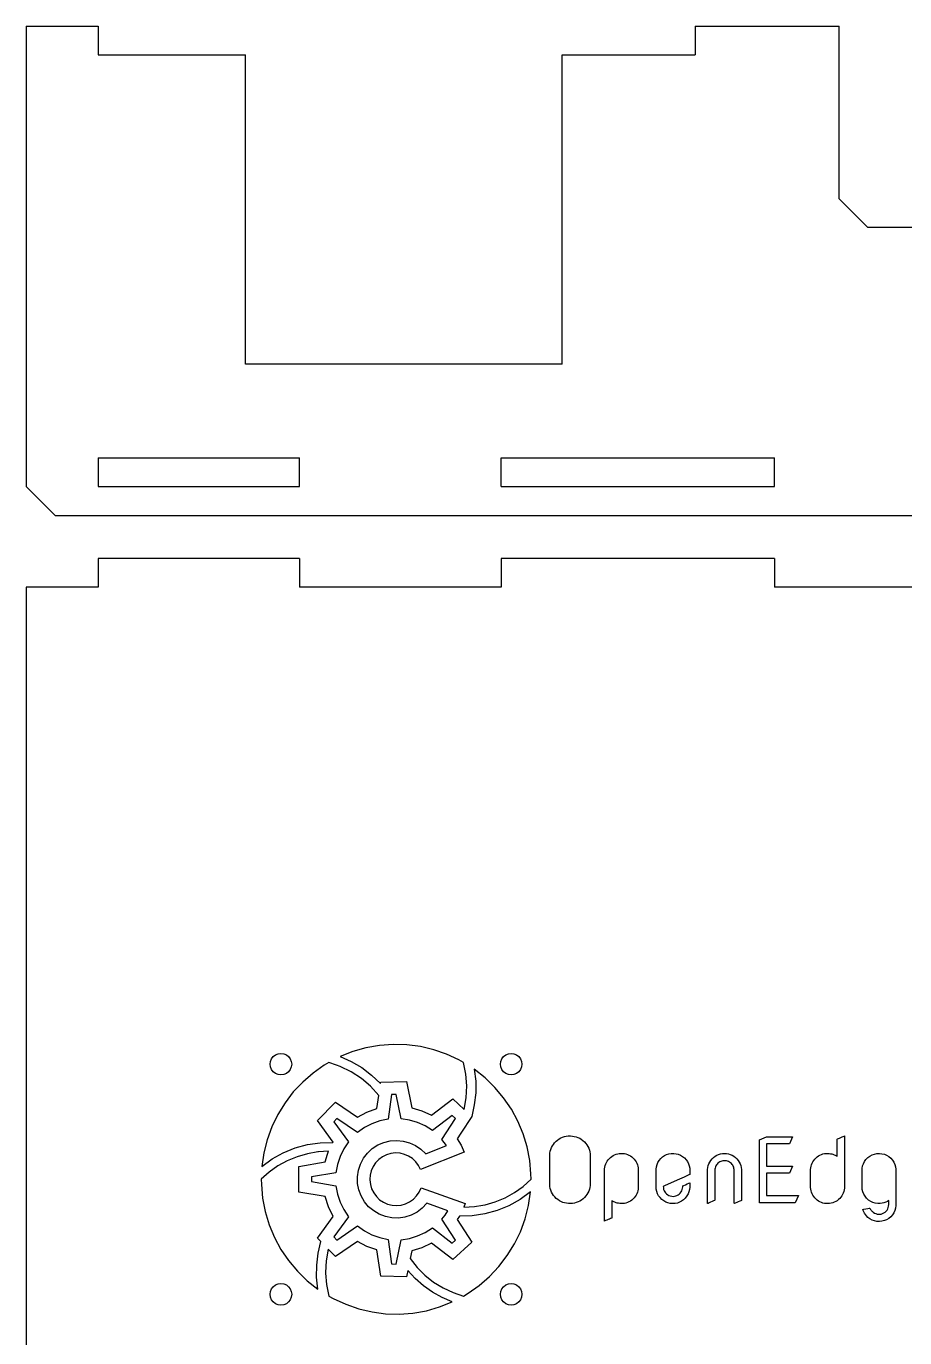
# Model space of a CAD drawing. Header units: metres. Extents: x 159 to 425, y 1675 to 2004.
# Drawn here: x 169.4 to 291.5, y 1821.7 to 2004 of the extents above; entities that cross this region are included whole.
import ezdxf

# ---------------------------------------------------------------- set-up
doc = ezdxf.new("R2010")
doc.units = ezdxf.units.M

msp = doc.modelspace()

# ---------------------------------------------------------------- linework, layer by layer
at = {"layer": 'GROUP0'}
for p, q in [((169.41, 2004.02, 0), (169.41, 1940.02, 0)), ((169.41, 2004.02, 0), (179.41, 2004.02, 0)), ((179.41, 2004.02, 0), (179.41, 2000.02, 0)), ((262.41, 2004.02, 0), (282.41, 2004.02, 0)), ((262.41, 2004.02, 0), (262.41, 2000.02, 0)), ((282.41, 1980.02, 0), (282.41, 2004.02, 0)), ((179.41, 2000.02, 0), (199.91, 2000.02, 0)), ((199.91, 1957.02, 0), (199.91, 2000.02, 0)), ((243.91, 2000.02, 0), (262.41, 2000.02, 0)), ((243.91, 1957.02, 0), (243.91, 2000.02, 0)), ((286.41, 1976.02, 0), (282.41, 1980.02, 0)), ((298.41, 1976.02, 0), (286.41, 1976.02, 0)), ((243.91, 1957.02, 0), (199.91, 1957.02, 0)), ((179.41, 1944.02, 0), (207.41, 1944.02, 0)), ((179.41, 1944.02, 0), (179.41, 1940.02, 0)), ((207.41, 1940.02, 0), (207.41, 1944.02, 0)), ((235.41, 1940.02, 0), (235.41, 1944.02, 0)), ((235.41, 1944.02, 0), (273.41, 1944.02, 0)), ((273.41, 1940.02, 0), (273.41, 1944.02, 0)), ((169.41, 1940.02, 0), (173.41, 1936.02, 0)), ((179.41, 1940.02, 0), (207.41, 1940.02, 0)), ((235.41, 1940.02, 0), (273.41, 1940.02, 0)), ((173.41, 1936.02, 0), (411.41, 1936.02, 0)), ((207.41, 1930.02, 0), (179.41, 1930.02, 0)), ((179.41, 1930.02, 0), (179.41, 1926.02, 0)), ((207.41, 1930.02, 0), (207.41, 1926.02, 0)), ((273.41, 1930.02, 0), (235.41, 1930.02, 0)), ((235.41, 1930.02, 0), (235.41, 1926.02, 0)), ((273.41, 1930.02, 0), (273.41, 1926.02, 0)), ((179.41, 1926.02, 0), (169.41, 1926.02, 0)), ((169.41, 1926.02, 0), (169.41, 1746.02, 0)), ((235.41, 1926.02, 0), (207.41, 1926.02, 0)), ((311.41, 1926.02, 0), (273.41, 1926.02, 0)), ((214.8, 1861.49, 0), (213.03, 1860.79, 0)), ((216.63, 1862.01, 0), (214.8, 1861.49, 0)), ((218.51, 1862.34, 0), (216.63, 1862.01, 0)), ((220.41, 1862.48, 0), (218.51, 1862.34, 0)), ((222.31, 1862.43, 0), (220.41, 1862.48, 0)), ((224.2, 1862.18, 0), (222.31, 1862.43, 0)), ((226.05, 1861.75, 0), (224.2, 1862.18, 0)), ((227.85, 1861.13, 0), (226.05, 1861.75, 0)), ((203.32, 1859.74, 0), (203.37, 1860.12, 0)), ((203.37, 1859.35, 0), (203.32, 1859.74, 0)), ((203.37, 1860.12, 0), (203.52, 1860.49, 0)), ((203.52, 1860.49, 0), (203.75, 1860.8, 0)), ((203.75, 1860.8, 0), (204.07, 1861.04, 0)), ((204.07, 1861.04, 0), (204.43, 1861.19, 0)), ((204.43, 1861.19, 0), (204.82, 1861.24, 0)), ((204.82, 1861.24, 0), (205.2, 1861.19, 0)), ((205.2, 1861.19, 0), (205.57, 1861.04, 0)), ((205.57, 1861.04, 0), (205.88, 1860.8, 0)), ((205.88, 1860.8, 0), (206.11, 1860.49, 0)), ((206.11, 1860.49, 0), (206.26, 1860.12, 0)), ((206.26, 1860.12, 0), (206.32, 1859.74, 0)), ((206.32, 1859.74, 0), (206.26, 1859.35, 0)), ((211.46, 1859.97, 0), (210.84, 1859.6, 0)), ((212.55, 1859.61, 0), (211.46, 1859.97, 0)), ((213.03, 1860.79, 0), (214.6, 1860.1, 0)), ((214.6, 1860.1, 0), (216.07, 1859.25, 0)), ((229.57, 1860.33, 0), (227.85, 1861.13, 0)), ((230.21, 1859.97, 0), (229.57, 1860.33, 0)), ((230.54, 1858.36, 0), (230.21, 1859.97, 0)), ((235.32, 1859.74, 0), (235.37, 1860.12, 0)), ((235.37, 1859.35, 0), (235.32, 1859.74, 0)), ((235.37, 1860.12, 0), (235.52, 1860.49, 0)), ((235.52, 1860.49, 0), (235.75, 1860.8, 0)), ((235.75, 1860.8, 0), (236.07, 1861.04, 0)), ((236.07, 1861.04, 0), (236.43, 1861.19, 0)), ((236.43, 1861.19, 0), (236.82, 1861.24, 0)), ((236.82, 1861.24, 0), (237.2, 1861.19, 0)), ((237.2, 1861.19, 0), (237.57, 1861.04, 0)), ((237.57, 1861.04, 0), (237.88, 1860.8, 0)), ((237.88, 1860.8, 0), (238.11, 1860.49, 0)), ((238.11, 1860.49, 0), (238.26, 1860.12, 0)), ((238.26, 1860.12, 0), (238.32, 1859.74, 0)), ((238.32, 1859.74, 0), (238.26, 1859.35, 0)), ((203.52, 1858.99, 0), (203.37, 1859.35, 0)), ((203.75, 1858.68, 0), (203.52, 1858.99, 0)), ((204.07, 1858.44, 0), (203.75, 1858.68, 0)), ((204.43, 1858.29, 0), (204.07, 1858.44, 0)), ((204.82, 1858.24, 0), (204.43, 1858.29, 0)), ((205.2, 1858.29, 0), (204.82, 1858.24, 0)), ((205.57, 1858.44, 0), (205.2, 1858.29, 0)), ((205.88, 1858.68, 0), (205.57, 1858.44, 0)), ((206.11, 1858.99, 0), (205.88, 1858.68, 0)), ((206.26, 1859.35, 0), (206.11, 1858.99, 0)), ((209.28, 1858.5, 0), (207.84, 1857.25, 0)), ((210.84, 1859.6, 0), (209.28, 1858.5, 0)), ((213.07, 1859.43, 0), (212.55, 1859.61, 0)), ((214.59, 1858.69, 0), (213.07, 1859.43, 0)), ((216.01, 1857.76, 0), (214.59, 1858.69, 0)), ((216.07, 1859.25, 0), (217.43, 1858.22, 0)), ((217.43, 1858.22, 0), (218.66, 1857.04, 0)), ((230.66, 1856.71, 0), (230.54, 1858.36, 0)), ((231.7, 1859.02, 0), (231.89, 1857.38, 0)), ((233.19, 1857.84, 0), (231.7, 1859.02, 0)), ((234.56, 1856.51, 0), (233.19, 1857.84, 0)), ((235.52, 1858.99, 0), (235.37, 1859.35, 0)), ((235.75, 1858.68, 0), (235.52, 1858.99, 0)), ((236.07, 1858.44, 0), (235.75, 1858.68, 0)), ((236.43, 1858.29, 0), (236.07, 1858.44, 0)), ((236.82, 1858.24, 0), (236.43, 1858.29, 0)), ((237.2, 1858.29, 0), (236.82, 1858.24, 0)), ((237.57, 1858.44, 0), (237.2, 1858.29, 0)), ((237.88, 1858.68, 0), (237.57, 1858.44, 0)), ((238.11, 1858.99, 0), (237.88, 1858.68, 0)), ((238.26, 1859.35, 0), (238.11, 1858.99, 0)), ((207.84, 1857.25, 0), (206.54, 1855.87, 0)), ((217.29, 1856.66, 0), (216.01, 1857.76, 0)), ((218.43, 1855.4, 0), (217.29, 1856.66, 0)), ((218.66, 1857.04, 0), (218.69, 1857.23, 0)), ((218.69, 1857.23, 0), (222.28, 1857.32, 0)), ((222.28, 1857.32, 0), (223, 1853.68, 0)), ((230.58, 1855.06, 0), (230.66, 1856.71, 0)), ((231.89, 1857.38, 0), (231.89, 1855.73, 0)), ((235.78, 1855.06, 0), (234.56, 1856.51, 0)), ((205.39, 1854.36, 0), (204.39, 1852.74, 0)), ((206.54, 1855.87, 0), (205.39, 1854.36, 0)), ((209.89, 1851.9, 0), (212.39, 1854.47, 0)), ((212.39, 1854.47, 0), (215.44, 1852.37, 0)), ((218.16, 1853.56, 0), (218.43, 1855.4, 0)), ((220.21, 1855.51, 0), (219.72, 1852.09, 0)), ((220.85, 1855.53, 0), (220.21, 1855.51, 0)), ((221.52, 1852.14, 0), (220.85, 1855.53, 0)), ((225.77, 1852.64, 0), (228.71, 1854.9, 0)), ((228.71, 1854.9, 0), (230.29, 1853.43, 0)), ((230.29, 1853.43, 0), (230.58, 1855.06, 0)), ((231.89, 1855.73, 0), (231.7, 1854.08, 0)), ((236.86, 1853.48, 0), (235.78, 1855.06, 0)), ((204.39, 1852.74, 0), (203.56, 1851.02, 0)), ((215.44, 1852.37, 0), (216.76, 1853.06, 0)), ((216.76, 1853.06, 0), (218.16, 1853.56, 0)), ((223, 1853.68, 0), (224.42, 1853.26, 0)), ((224.42, 1853.26, 0), (225.77, 1852.64, 0)), ((228.61, 1852.61, 0), (225.87, 1850.5, 0)), ((229.07, 1852.18, 0), (228.61, 1852.61, 0)), ((231.35, 1852.46, 0), (229.83, 1850.13, 0)), ((231.7, 1854.08, 0), (231.35, 1852.46, 0)), ((237.76, 1851.81, 0), (236.86, 1853.48, 0)), ((203.56, 1851.02, 0), (202.91, 1849.23, 0)), ((212.07, 1848.9, 0), (209.89, 1851.9, 0)), ((212.61, 1852.19, 0), (212.17, 1851.74, 0)), ((212.17, 1851.74, 0), (214.21, 1848.94, 0)), ((215.46, 1850.23, 0), (212.61, 1852.19, 0)), ((216.42, 1850.91, 0), (215.46, 1850.23, 0)), ((217.46, 1851.46, 0), (216.42, 1850.91, 0)), ((218.57, 1851.85, 0), (217.46, 1851.46, 0)), ((219.72, 1852.09, 0), (218.57, 1851.85, 0)), ((222.68, 1851.96, 0), (221.52, 1852.14, 0)), ((223.81, 1851.63, 0), (222.68, 1851.96, 0)), ((224.88, 1851.14, 0), (223.81, 1851.63, 0)), ((225.87, 1850.5, 0), (224.88, 1851.14, 0)), ((227.19, 1849.28, 0), (229.07, 1852.18, 0)), ((238.49, 1850.05, 0), (237.76, 1851.81, 0)), ((202.91, 1849.23, 0), (202.45, 1847.39, 0)), ((208.51, 1848.57, 0), (210.27, 1848.82, 0)), ((210.27, 1848.82, 0), (212.04, 1848.86, 0)), ((212.07, 1848.9, 0), (212.04, 1848.86, 0)), ((214.21, 1848.94, 0), (213.55, 1847.97, 0)), ((218.28, 1848.5, 0), (219.12, 1848.86, 0)), ((219.12, 1848.86, 0), (220.01, 1849.08, 0)), ((220.01, 1849.08, 0), (220.92, 1849.14, 0)), ((220.92, 1849.14, 0), (221.83, 1849.05, 0)), ((221.83, 1849.05, 0), (222.71, 1848.81, 0)), ((222.71, 1848.81, 0), (223.53, 1848.42, 0)), ((227.84, 1848.42, 0), (227.19, 1849.28, 0)), ((229.83, 1850.13, 0), (229.32, 1849.36, 0)), ((229.32, 1849.36, 0), (229.85, 1848.46, 0)), ((239.04, 1848.23, 0), (238.49, 1850.05, 0)), ((242.7, 1848.59, 0), (242.87, 1848.81, 0)), ((242.87, 1848.81, 0), (243.07, 1849.01, 0)), ((243.07, 1849.01, 0), (243.28, 1849.19, 0)), ((243.28, 1849.19, 0), (243.5, 1849.35, 0)), ((243.5, 1849.35, 0), (243.73, 1849.48, 0)), ((243.73, 1849.48, 0), (243.97, 1849.58, 0)), ((243.97, 1849.58, 0), (244.23, 1849.66, 0)), ((244.23, 1849.66, 0), (244.49, 1849.72, 0)), ((244.49, 1849.72, 0), (244.77, 1849.75, 0)), ((244.77, 1849.75, 0), (245.05, 1849.76, 0)), ((245.05, 1849.76, 0), (245.33, 1849.74, 0)), ((245.33, 1849.74, 0), (245.6, 1849.7, 0)), ((245.6, 1849.7, 0), (245.86, 1849.64, 0)), ((245.86, 1849.64, 0), (246.11, 1849.54, 0)), ((246.11, 1849.54, 0), (246.35, 1849.43, 0)), ((246.35, 1849.43, 0), (246.57, 1849.29, 0)), ((246.57, 1849.29, 0), (246.79, 1849.12, 0)), ((246.79, 1849.12, 0), (247, 1848.93, 0)), ((247, 1848.93, 0), (247.19, 1848.72, 0)), ((247.19, 1848.72, 0), (247.35, 1848.51, 0)), ((271.33, 1849.21, 0), (272.32, 1849.64, 0)), ((271.33, 1840.48, 0), (271.33, 1849.21, 0)), ((272.32, 1849.64, 0), (275.95, 1849.64, 0)), ((275.95, 1849.64, 0), (275.51, 1848.64, 0)), ((282.15, 1849.33, 0), (282.2, 1849.35, 0)), ((282.15, 1849.24, 0), (282.15, 1849.33, 0)), ((282.15, 1848.99, 0), (282.15, 1849.24, 0)), ((282.15, 1848.61, 0), (282.15, 1848.99, 0)), ((282.2, 1849.35, 0), (282.31, 1849.4, 0)), ((282.31, 1849.4, 0), (282.47, 1849.47, 0)), ((282.47, 1849.47, 0), (282.66, 1849.55, 0)), ((282.66, 1849.55, 0), (282.84, 1849.63, 0)), ((282.84, 1849.63, 0), (282.99, 1849.69, 0)), ((282.99, 1849.69, 0), (283.1, 1849.74, 0)), ((283.1, 1849.74, 0), (283.15, 1849.76, 0)), ((283.15, 1849.76, 0), (283.15, 1849.46, 0)), ((283.15, 1849.46, 0), (283.15, 1848.68, 0)), ((202.45, 1847.39, 0), (202.17, 1845.5, 0)), ((203.6, 1846.56, 0), (205.15, 1847.42, 0)), ((205.15, 1847.42, 0), (206.79, 1848.1, 0)), ((206.79, 1848.1, 0), (208.51, 1848.57, 0)), ((208.49, 1847.28, 0), (207.07, 1846.87, 0)), ((209.95, 1847.53, 0), (208.49, 1847.28, 0)), ((210.03, 1847.54, 0), (209.95, 1847.53, 0)), ((211.43, 1847.62, 0), (210.03, 1847.54, 0)), ((210.95, 1846.15, 0), (211.28, 1847.24, 0)), ((211.28, 1847.24, 0), (211.43, 1847.62, 0)), ((213.03, 1846.91, 0), (212.66, 1845.79, 0)), ((213.55, 1847.97, 0), (213.03, 1846.91, 0)), ((216.29, 1846.65, 0), (216.85, 1847.38, 0)), ((216.85, 1847.38, 0), (217.52, 1848, 0)), ((217.52, 1848, 0), (218.28, 1848.5, 0)), ((219.5, 1847.14, 0), (218.93, 1846.85, 0)), ((220.11, 1847.32, 0), (219.5, 1847.14, 0)), ((220.74, 1847.39, 0), (220.11, 1847.32, 0)), ((221.37, 1847.35, 0), (220.74, 1847.39, 0)), ((221.99, 1847.2, 0), (221.37, 1847.35, 0)), ((222.57, 1846.95, 0), (221.99, 1847.2, 0)), ((223.1, 1846.6, 0), (222.57, 1846.95, 0)), ((223.53, 1848.42, 0), (224.28, 1847.9, 0)), ((230.29, 1847.51, 0), (224.23, 1845.09, 0)), ((224.28, 1847.9, 0), (224.94, 1847.26, 0)), ((224.94, 1847.26, 0), (227.84, 1848.42, 0)), ((229.85, 1848.46, 0), (230.29, 1847.51, 0)), ((239.4, 1846.36, 0), (239.04, 1848.23, 0)), ((242.18, 1846.93, 0), (242.19, 1847.1, 0)), ((242.18, 1846.6, 0), (242.18, 1846.93, 0)), ((242.19, 1847.1, 0), (242.21, 1847.38, 0)), ((242.21, 1847.38, 0), (242.26, 1847.64, 0)), ((242.26, 1847.64, 0), (242.33, 1847.89, 0)), ((242.33, 1847.89, 0), (242.43, 1848.14, 0)), ((242.43, 1848.14, 0), (242.55, 1848.37, 0)), ((242.55, 1848.37, 0), (242.7, 1848.59, 0)), ((247.35, 1848.51, 0), (247.49, 1848.28, 0)), ((247.49, 1848.28, 0), (247.6, 1848.04, 0)), ((247.6, 1848.04, 0), (247.69, 1847.79, 0)), ((247.69, 1847.79, 0), (247.75, 1847.54, 0)), ((247.75, 1847.54, 0), (247.79, 1847.27, 0)), ((247.79, 1847.27, 0), (247.8, 1846.99, 0)), ((247.8, 1846.99, 0), (247.8, 1846.83, 0)), ((250.64, 1846.77, 0), (250.82, 1846.92, 0)), ((250.82, 1846.92, 0), (251.01, 1847.04, 0)), ((251.01, 1847.04, 0), (251.21, 1847.14, 0)), ((251.21, 1847.14, 0), (251.42, 1847.22, 0)), ((251.42, 1847.22, 0), (251.64, 1847.27, 0)), ((251.64, 1847.27, 0), (251.86, 1847.31, 0)), ((251.86, 1847.31, 0), (252.09, 1847.33, 0)), ((252.09, 1847.33, 0), (252.33, 1847.32, 0)), ((252.33, 1847.32, 0), (252.56, 1847.3, 0)), ((252.56, 1847.3, 0), (252.78, 1847.25, 0)), ((252.78, 1847.25, 0), (252.99, 1847.18, 0)), ((252.99, 1847.18, 0), (253.2, 1847.09, 0)), ((253.2, 1847.09, 0), (253.39, 1846.98, 0)), ((253.39, 1846.98, 0), (253.58, 1846.85, 0)), ((257.88, 1846.84, 0), (258.15, 1847.03, 0)), ((258.15, 1847.03, 0), (258.44, 1847.17, 0)), ((258.44, 1847.17, 0), (258.75, 1847.27, 0)), ((258.75, 1847.27, 0), (259.08, 1847.32, 0)), ((259.08, 1847.32, 0), (259.42, 1847.33, 0)), ((259.42, 1847.33, 0), (259.75, 1847.29, 0)), ((259.75, 1847.29, 0), (260.06, 1847.21, 0)), ((260.06, 1847.21, 0), (260.36, 1847.08, 0)), ((260.36, 1847.08, 0), (260.64, 1846.91, 0)), ((260.64, 1846.91, 0), (260.91, 1846.7, 0)), ((264.95, 1846.77, 0), (265.17, 1846.94, 0)), ((265.17, 1846.94, 0), (265.41, 1847.08, 0)), ((265.41, 1847.08, 0), (265.65, 1847.19, 0)), ((265.65, 1847.19, 0), (265.91, 1847.27, 0)), ((265.91, 1847.27, 0), (266.18, 1847.31, 0)), ((266.18, 1847.31, 0), (266.47, 1847.33, 0)), ((266.47, 1847.33, 0), (266.75, 1847.31, 0)), ((266.75, 1847.31, 0), (267.03, 1847.27, 0)), ((267.03, 1847.27, 0), (267.29, 1847.19, 0)), ((267.29, 1847.19, 0), (267.53, 1847.08, 0)), ((267.53, 1847.08, 0), (267.77, 1846.94, 0)), ((267.77, 1846.94, 0), (267.99, 1846.77, 0)), ((272.32, 1848.64, 0), (272.32, 1845.55, 0)), ((275.51, 1848.64, 0), (272.32, 1848.64, 0)), ((279.37, 1846.85, 0), (279.56, 1846.98, 0)), ((279.56, 1846.98, 0), (279.75, 1847.09, 0)), ((279.75, 1847.09, 0), (279.96, 1847.18, 0)), ((279.96, 1847.18, 0), (280.17, 1847.25, 0)), ((280.17, 1847.25, 0), (280.39, 1847.3, 0)), ((280.39, 1847.3, 0), (280.62, 1847.32, 0)), ((280.62, 1847.32, 0), (280.84, 1847.33, 0)), ((280.84, 1847.33, 0), (281.03, 1847.32, 0)), ((281.03, 1847.32, 0), (281.21, 1847.29, 0)), ((281.21, 1847.29, 0), (281.38, 1847.26, 0)), ((281.38, 1847.26, 0), (281.55, 1847.21, 0)), ((281.55, 1847.21, 0), (281.72, 1847.15, 0)), ((281.72, 1847.15, 0), (281.87, 1847.07, 0)), ((281.87, 1847.07, 0), (282.03, 1846.98, 0)), ((282.03, 1846.98, 0), (282.15, 1846.91, 0)), ((282.15, 1848.18, 0), (282.15, 1848.61, 0)), ((282.15, 1847.73, 0), (282.15, 1848.18, 0)), ((282.15, 1847.34, 0), (282.15, 1847.73, 0)), ((282.15, 1847.04, 0), (282.15, 1847.34, 0)), ((282.15, 1846.91, 0), (282.15, 1847.04, 0)), ((283.15, 1848.68, 0), (283.15, 1847.57, 0)), ((283.15, 1847.57, 0), (283.15, 1846.29, 0)), ((286.41, 1846.75, 0), (286.69, 1846.96, 0)), ((286.69, 1846.96, 0), (286.99, 1847.13, 0)), ((286.99, 1847.13, 0), (287.31, 1847.24, 0)), ((287.31, 1847.24, 0), (287.65, 1847.31, 0)), ((287.65, 1847.31, 0), (288.01, 1847.33, 0)), ((288.01, 1847.33, 0), (288.37, 1847.29, 0)), ((288.37, 1847.29, 0), (288.7, 1847.21, 0)), ((288.7, 1847.21, 0), (289.02, 1847.08, 0)), ((289.02, 1847.08, 0), (289.31, 1846.9, 0)), ((289.31, 1846.9, 0), (289.59, 1846.67, 0)), ((202.17, 1845.5, 0), (203.6, 1846.56, 0)), ((204.4, 1845.58, 0), (203.19, 1844.72, 0)), ((205.7, 1846.3, 0), (204.4, 1845.58, 0)), ((207.07, 1846.87, 0), (205.7, 1846.3, 0)), ((207.3, 1845.53, 0), (210.95, 1846.15, 0)), ((207.3, 1841.94, 0), (207.3, 1845.53, 0)), ((212.66, 1845.79, 0), (212.46, 1844.64, 0)), ((215.58, 1844.98, 0), (215.86, 1845.85, 0)), ((215.86, 1845.85, 0), (216.29, 1846.65, 0)), ((217.63, 1845.49, 0), (217.38, 1844.91, 0)), ((217.98, 1846.02, 0), (217.63, 1845.49, 0)), ((218.42, 1846.48, 0), (217.98, 1846.02, 0)), ((218.93, 1846.85, 0), (218.42, 1846.48, 0)), ((223.57, 1846.17, 0), (223.1, 1846.6, 0)), ((223.94, 1845.66, 0), (223.57, 1846.17, 0)), ((224.23, 1845.09, 0), (223.94, 1845.66, 0)), ((239.57, 1844.47, 0), (239.4, 1846.36, 0)), ((242.18, 1846.05, 0), (242.18, 1846.6, 0)), ((242.18, 1845.38, 0), (242.18, 1846.05, 0)), ((242.18, 1844.67, 0), (242.18, 1845.38, 0)), ((247.8, 1846.83, 0), (247.8, 1846.4, 0)), ((247.8, 1846.4, 0), (247.8, 1845.79, 0)), ((247.8, 1845.79, 0), (247.8, 1845.09, 0)), ((247.8, 1845.09, 0), (247.8, 1844.39, 0)), ((249.81, 1845.2, 0), (249.84, 1845.43, 0)), ((249.81, 1844.98, 0), (249.81, 1845.2, 0)), ((249.84, 1845.43, 0), (249.9, 1845.65, 0)), ((249.9, 1845.65, 0), (249.97, 1845.86, 0)), ((249.97, 1845.86, 0), (250.06, 1846.06, 0)), ((250.06, 1846.06, 0), (250.17, 1846.25, 0)), ((250.17, 1846.25, 0), (250.31, 1846.44, 0)), ((250.31, 1846.44, 0), (250.47, 1846.61, 0)), ((250.47, 1846.61, 0), (250.64, 1846.77, 0)), ((253.58, 1846.85, 0), (253.75, 1846.7, 0)), ((253.75, 1846.7, 0), (253.92, 1846.53, 0)), ((253.92, 1846.53, 0), (254.07, 1846.35, 0)), ((254.07, 1846.35, 0), (254.19, 1846.17, 0)), ((254.19, 1846.17, 0), (254.29, 1845.97, 0)), ((254.29, 1845.97, 0), (254.38, 1845.76, 0)), ((254.38, 1845.76, 0), (254.44, 1845.55, 0)), ((254.44, 1845.55, 0), (254.48, 1845.33, 0)), ((254.48, 1845.33, 0), (254.5, 1845.09, 0)), ((254.5, 1845.09, 0), (254.5, 1844.96, 0)), ((256.97, 1845.14, 0), (257.01, 1845.47, 0)), ((256.97, 1844.92, 0), (256.97, 1845.14, 0)), ((257.01, 1845.47, 0), (257.1, 1845.78, 0)), ((257.1, 1845.78, 0), (257.23, 1846.08, 0)), ((257.23, 1846.08, 0), (257.41, 1846.36, 0)), ((257.41, 1846.36, 0), (257.62, 1846.62, 0)), ((257.62, 1846.62, 0), (257.88, 1846.84, 0)), ((260.91, 1846.7, 0), (261.15, 1846.45, 0)), ((261.15, 1846.45, 0), (261.34, 1846.19, 0)), ((261.34, 1846.19, 0), (261.49, 1845.9, 0)), ((261.49, 1845.9, 0), (261.59, 1845.59, 0)), ((261.59, 1845.59, 0), (261.65, 1845.26, 0)), ((261.65, 1845.26, 0), (261.66, 1844.98, 0)), ((264.13, 1845.08, 0), (264.16, 1845.36, 0)), ((264.13, 1844.86, 0), (264.13, 1845.08, 0)), ((264.16, 1845.36, 0), (264.21, 1845.63, 0)), ((264.21, 1845.63, 0), (264.3, 1845.89, 0)), ((264.3, 1845.89, 0), (264.42, 1846.13, 0)), ((264.42, 1846.13, 0), (264.57, 1846.36, 0)), ((264.57, 1846.36, 0), (264.75, 1846.57, 0)), ((264.75, 1846.57, 0), (264.95, 1846.77, 0)), ((265.13, 1845.15, 0), (265.12, 1844.99, 0)), ((265.16, 1845.3, 0), (265.13, 1845.15, 0)), ((265.21, 1845.45, 0), (265.16, 1845.3, 0)), ((265.27, 1845.59, 0), (265.21, 1845.45, 0)), ((265.35, 1845.72, 0), (265.27, 1845.59, 0)), ((265.45, 1845.84, 0), (265.35, 1845.72, 0)), ((265.56, 1845.96, 0), (265.45, 1845.84, 0)), ((265.69, 1846.06, 0), (265.56, 1845.96, 0)), ((265.83, 1846.15, 0), (265.69, 1846.06, 0)), ((265.97, 1846.22, 0), (265.83, 1846.15, 0)), ((266.11, 1846.27, 0), (265.97, 1846.22, 0)), ((266.27, 1846.3, 0), (266.11, 1846.27, 0)), ((266.43, 1846.32, 0), (266.27, 1846.3, 0)), ((266.59, 1846.31, 0), (266.43, 1846.32, 0)), ((266.75, 1846.29, 0), (266.59, 1846.31, 0)), ((266.9, 1846.26, 0), (266.75, 1846.29, 0)), ((267.04, 1846.2, 0), (266.9, 1846.26, 0)), ((267.18, 1846.13, 0), (267.04, 1846.2, 0)), ((267.31, 1846.03, 0), (267.18, 1846.13, 0)), ((267.43, 1845.93, 0), (267.31, 1846.03, 0)), ((267.54, 1845.81, 0), (267.43, 1845.93, 0)), ((267.63, 1845.68, 0), (267.54, 1845.81, 0)), ((267.7, 1845.54, 0), (267.63, 1845.68, 0)), ((267.76, 1845.4, 0), (267.7, 1845.54, 0)), ((267.8, 1845.24, 0), (267.76, 1845.4, 0)), ((267.82, 1845.08, 0), (267.8, 1845.24, 0)), ((267.83, 1844.93, 0), (267.82, 1845.08, 0)), ((267.99, 1846.77, 0), (268.2, 1846.57, 0)), ((268.2, 1846.57, 0), (268.38, 1846.36, 0)), ((268.38, 1846.36, 0), (268.53, 1846.13, 0)), ((268.53, 1846.13, 0), (268.65, 1845.89, 0)), ((268.65, 1845.89, 0), (268.74, 1845.63, 0)), ((268.74, 1845.63, 0), (268.8, 1845.36, 0)), ((268.8, 1845.36, 0), (268.82, 1845.08, 0)), ((268.82, 1845.08, 0), (268.82, 1844.87, 0)), ((272.32, 1845.55, 0), (275.95, 1845.55, 0)), ((275.95, 1845.55, 0), (275.51, 1844.56, 0)), ((278.45, 1845.09, 0), (278.47, 1845.33, 0)), ((278.45, 1844.96, 0), (278.45, 1845.09, 0)), ((278.47, 1845.33, 0), (278.51, 1845.55, 0)), ((278.51, 1845.55, 0), (278.58, 1845.76, 0)), ((278.58, 1845.76, 0), (278.66, 1845.97, 0)), ((278.66, 1845.97, 0), (278.76, 1846.17, 0)), ((278.76, 1846.17, 0), (278.89, 1846.35, 0)), ((278.89, 1846.35, 0), (279.03, 1846.53, 0)), ((279.03, 1846.53, 0), (279.2, 1846.7, 0)), ((279.2, 1846.7, 0), (279.37, 1846.85, 0)), ((283.15, 1846.29, 0), (283.15, 1845, 0)), ((285.61, 1844.96, 0), (285.62, 1845.23, 0)), ((285.62, 1845.23, 0), (285.68, 1845.58, 0)), ((285.68, 1845.58, 0), (285.79, 1845.9, 0)), ((285.79, 1845.9, 0), (285.95, 1846.21, 0)), ((285.95, 1846.21, 0), (286.15, 1846.49, 0)), ((286.15, 1846.49, 0), (286.41, 1846.75, 0)), ((289.59, 1846.67, 0), (289.83, 1846.4, 0)), ((289.83, 1846.4, 0), (290.02, 1846.11, 0)), ((290.02, 1846.11, 0), (290.17, 1845.8, 0)), ((290.17, 1845.8, 0), (290.26, 1845.47, 0)), ((290.26, 1845.47, 0), (290.3, 1845.12, 0)), ((290.3, 1845.12, 0), (290.31, 1844.8, 0)), ((203.19, 1844.72, 0), (202.09, 1843.74, 0)), ((202.09, 1843.74, 0), (202.1, 1843.01, 0)), ((212.46, 1844.64, 0), (209.05, 1844.05, 0)), ((209.05, 1844.05, 0), (209.05, 1843.42, 0)), ((209.05, 1843.42, 0), (212.46, 1842.84, 0)), ((215.44, 1844.07, 0), (215.58, 1844.98, 0)), ((215.45, 1843.74, 0), (215.44, 1844.07, 0)), ((215.46, 1843.16, 0), (215.45, 1843.74, 0)), ((217.19, 1843.74, 0), (217.18, 1843.66, 0)), ((217.18, 1843.66, 0), (217.25, 1843.03, 0)), ((217.23, 1844.29, 0), (217.19, 1843.74, 0)), ((217.38, 1844.91, 0), (217.23, 1844.29, 0)), ((238.48, 1842.75, 0), (239.59, 1843.74, 0)), ((239.59, 1843.74, 0), (239.57, 1844.47, 0)), ((242.18, 1844, 0), (242.18, 1844.67, 0)), ((242.18, 1843.47, 0), (242.18, 1844, 0)), ((242.18, 1843.17, 0), (242.18, 1843.47, 0)), ((247.8, 1844.39, 0), (247.8, 1843.77, 0)), ((247.8, 1843.77, 0), (247.8, 1843.32, 0)), ((247.8, 1843.32, 0), (247.8, 1843.13, 0)), ((249.81, 1844.64, 0), (249.81, 1844.98, 0)), ((249.81, 1843.81, 0), (249.81, 1844.64, 0)), ((249.81, 1842.68, 0), (249.81, 1843.81, 0)), ((254.5, 1844.96, 0), (254.5, 1844.77, 0)), ((254.5, 1844.77, 0), (254.5, 1844.45, 0)), ((254.5, 1844.45, 0), (254.5, 1844.05, 0)), ((254.5, 1844.05, 0), (254.5, 1843.63, 0)), ((254.5, 1843.63, 0), (254.5, 1843.23, 0)), ((254.5, 1843.23, 0), (254.5, 1842.91, 0)), ((256.97, 1844.55, 0), (256.97, 1844.92, 0)), ((256.97, 1843.98, 0), (256.97, 1844.55, 0)), ((256.97, 1843.37, 0), (256.97, 1843.98, 0)), ((256.97, 1842.89, 0), (256.97, 1843.37, 0)), ((259.92, 1843.63, 0), (258.95, 1843.2, 0)), ((260.86, 1844.04, 0), (259.92, 1843.63, 0)), ((261.51, 1844.33, 0), (260.86, 1844.04, 0)), ((261.66, 1844.41, 0), (261.51, 1844.33, 0)), ((261.54, 1843.19, 0), (261.66, 1843.24, 0)), ((261.66, 1844.98, 0), (261.66, 1844.91, 0)), ((261.66, 1844.91, 0), (261.66, 1844.78, 0)), ((261.66, 1844.78, 0), (261.66, 1844.62, 0)), ((261.66, 1844.62, 0), (261.66, 1844.48, 0)), ((261.66, 1844.48, 0), (261.66, 1844.41, 0)), ((261.66, 1843.24, 0), (261.66, 1843.21, 0)), ((264.13, 1844.26, 0), (264.13, 1844.86, 0)), ((264.13, 1843.36, 0), (264.13, 1844.26, 0)), ((264.13, 1842.32, 0), (264.13, 1843.36, 0)), ((265.12, 1844.99, 0), (265.12, 1844.94, 0)), ((265.12, 1844.94, 0), (265.12, 1844.53, 0)), ((265.12, 1844.53, 0), (265.12, 1843.79, 0)), ((265.12, 1843.79, 0), (265.12, 1842.88, 0)), ((267.83, 1844.49, 0), (267.83, 1844.93, 0)), ((267.83, 1843.67, 0), (267.83, 1844.49, 0)), ((267.83, 1842.66, 0), (267.83, 1843.67, 0)), ((268.82, 1844.87, 0), (268.82, 1844.33, 0)), ((268.82, 1844.33, 0), (268.82, 1843.51, 0)), ((268.82, 1843.51, 0), (268.82, 1842.57, 0)), ((272.32, 1844.56, 0), (272.32, 1841.47, 0)), ((275.51, 1844.56, 0), (272.32, 1844.56, 0)), ((278.45, 1844.77, 0), (278.45, 1844.96, 0)), ((278.45, 1844.45, 0), (278.45, 1844.77, 0)), ((278.45, 1844.05, 0), (278.45, 1844.45, 0)), ((278.45, 1843.63, 0), (278.45, 1844.05, 0)), ((278.45, 1843.23, 0), (278.45, 1843.63, 0)), ((278.45, 1842.91, 0), (278.45, 1843.23, 0)), ((283.15, 1845, 0), (283.15, 1843.87, 0)), ((283.15, 1843.87, 0), (283.15, 1843.04, 0)), ((285.61, 1844.63, 0), (285.61, 1844.96, 0)), ((285.61, 1844.05, 0), (285.61, 1844.63, 0)), ((285.61, 1843.4, 0), (285.61, 1844.05, 0)), ((285.61, 1842.89, 0), (285.61, 1843.4, 0)), ((290.31, 1844.8, 0), (290.31, 1843.89, 0)), ((290.31, 1843.89, 0), (290.31, 1842.59, 0)), ((202.1, 1843.01, 0), (202.27, 1841.11, 0)), ((210.95, 1841.32, 0), (207.3, 1841.94, 0)), ((212.46, 1842.84, 0), (212.66, 1841.68, 0)), ((212.66, 1841.68, 0), (213.03, 1840.56, 0)), ((215.64, 1842.27, 0), (215.46, 1843.16, 0)), ((215.96, 1841.41, 0), (215.64, 1842.27, 0)), ((216.42, 1840.62, 0), (215.96, 1841.41, 0)), ((217.25, 1843.03, 0), (217.43, 1842.42, 0)), ((217.43, 1842.42, 0), (217.71, 1841.85, 0)), ((217.71, 1841.85, 0), (218.08, 1841.33, 0)), ((223.23, 1840.97, 0), (223.67, 1841.43, 0)), ((223.67, 1841.43, 0), (224.03, 1841.95, 0)), ((224.03, 1841.95, 0), (224.29, 1842.53, 0)), ((224.29, 1842.53, 0), (230.45, 1840.38, 0)), ((235.98, 1841.17, 0), (237.27, 1841.89, 0)), ((237.27, 1841.89, 0), (238.48, 1842.75, 0)), ((239.5, 1841.97, 0), (238.07, 1840.92, 0)), ((239.23, 1840.09, 0), (239.5, 1841.97, 0)), ((242.19, 1842.98, 0), (242.18, 1843.17, 0)), ((242.21, 1842.71, 0), (242.19, 1842.98, 0)), ((242.26, 1842.45, 0), (242.21, 1842.71, 0)), ((242.34, 1842.2, 0), (242.26, 1842.45, 0)), ((242.44, 1841.95, 0), (242.34, 1842.2, 0)), ((242.56, 1841.72, 0), (242.44, 1841.95, 0)), ((242.71, 1841.5, 0), (242.56, 1841.72, 0)), ((242.89, 1841.28, 0), (242.71, 1841.5, 0)), ((247.2, 1841.42, 0), (247.02, 1841.21, 0)), ((247.36, 1841.63, 0), (247.2, 1841.42, 0)), ((247.5, 1841.86, 0), (247.36, 1841.63, 0)), ((247.61, 1842.1, 0), (247.5, 1841.86, 0)), ((247.7, 1842.35, 0), (247.61, 1842.1, 0)), ((247.76, 1842.6, 0), (247.7, 1842.35, 0)), ((247.79, 1842.87, 0), (247.76, 1842.6, 0)), ((247.8, 1843.13, 0), (247.79, 1842.87, 0)), ((249.81, 1841.39, 0), (249.81, 1842.68, 0)), ((254.19, 1841.51, 0), (254.07, 1841.33, 0)), ((254.29, 1841.71, 0), (254.19, 1841.51, 0)), ((254.38, 1841.92, 0), (254.29, 1841.71, 0)), ((254.44, 1842.13, 0), (254.38, 1841.92, 0)), ((254.48, 1842.35, 0), (254.44, 1842.13, 0)), ((254.5, 1842.59, 0), (254.48, 1842.35, 0)), ((254.5, 1842.91, 0), (254.5, 1842.72, 0)), ((254.5, 1842.72, 0), (254.5, 1842.59, 0)), ((256.97, 1842.69, 0), (256.97, 1842.89, 0)), ((256.99, 1842.35, 0), (256.97, 1842.69, 0)), ((257.06, 1842.03, 0), (256.99, 1842.35, 0)), ((257.17, 1841.73, 0), (257.06, 1842.03, 0)), ((257.32, 1841.44, 0), (257.17, 1841.73, 0)), ((257.52, 1841.18, 0), (257.32, 1841.44, 0)), ((258.22, 1842.87, 0), (257.96, 1842.73, 0)), ((257.96, 1842.73, 0), (257.98, 1842.53, 0)), ((257.98, 1842.53, 0), (258.02, 1842.33, 0)), ((258.02, 1842.33, 0), (258.09, 1842.15, 0)), ((258.09, 1842.15, 0), (258.18, 1841.99, 0)), ((258.18, 1841.99, 0), (258.3, 1841.83, 0)), ((258.95, 1843.2, 0), (258.22, 1842.87, 0)), ((258.3, 1841.83, 0), (258.44, 1841.69, 0)), ((258.44, 1841.69, 0), (258.59, 1841.57, 0)), ((258.59, 1841.57, 0), (258.76, 1841.48, 0)), ((258.76, 1841.48, 0), (258.94, 1841.41, 0)), ((258.94, 1841.41, 0), (259.14, 1841.38, 0)), ((259.53, 1841.38, 0), (259.71, 1841.41, 0)), ((259.71, 1841.41, 0), (259.87, 1841.48, 0)), ((259.87, 1841.48, 0), (260.03, 1841.56, 0)), ((260.03, 1841.56, 0), (260.19, 1841.68, 0)), ((260.19, 1841.68, 0), (260.33, 1841.82, 0)), ((260.33, 1841.82, 0), (260.44, 1841.97, 0)), ((260.44, 1841.97, 0), (260.53, 1842.13, 0)), ((260.53, 1842.13, 0), (260.6, 1842.3, 0)), ((260.6, 1842.3, 0), (260.65, 1842.49, 0)), ((260.65, 1842.49, 0), (260.67, 1842.69, 0)), ((260.67, 1842.8, 0), (260.81, 1842.87, 0)), ((260.67, 1842.76, 0), (260.67, 1842.8, 0)), ((260.67, 1842.72, 0), (260.67, 1842.76, 0)), ((260.67, 1842.69, 0), (260.67, 1842.72, 0)), ((260.81, 1842.87, 0), (261.05, 1842.97, 0)), ((261.23, 1841.41, 0), (261, 1841.12, 0)), ((261.05, 1842.97, 0), (261.31, 1843.09, 0)), ((261.41, 1841.71, 0), (261.23, 1841.41, 0)), ((261.31, 1843.09, 0), (261.54, 1843.19, 0)), ((261.54, 1842.01, 0), (261.41, 1841.71, 0)), ((261.63, 1842.31, 0), (261.54, 1842.01, 0)), ((261.66, 1842.62, 0), (261.63, 1842.31, 0)), ((261.66, 1843.21, 0), (261.66, 1843.11, 0)), ((261.66, 1843.11, 0), (261.66, 1842.97, 0)), ((261.66, 1842.97, 0), (261.66, 1842.83, 0)), ((261.66, 1842.83, 0), (261.66, 1842.72, 0)), ((261.66, 1842.72, 0), (261.66, 1842.62, 0)), ((264.13, 1841.35, 0), (264.13, 1842.32, 0)), ((265.12, 1842.88, 0), (265.12, 1841.97, 0)), ((265.12, 1841.97, 0), (265.12, 1841.22, 0)), ((267.83, 1841.65, 0), (267.83, 1842.66, 0)), ((267.83, 1840.83, 0), (267.83, 1841.65, 0)), ((268.82, 1842.57, 0), (268.82, 1841.7, 0)), ((268.82, 1841.7, 0), (268.82, 1841.04, 0)), ((272.32, 1841.47, 0), (276.76, 1841.47, 0)), ((276.76, 1841.47, 0), (276.32, 1840.48, 0)), ((278.45, 1842.72, 0), (278.45, 1842.91, 0)), ((278.45, 1842.59, 0), (278.45, 1842.72, 0)), ((278.47, 1842.35, 0), (278.45, 1842.59, 0)), ((278.51, 1842.13, 0), (278.47, 1842.35, 0)), ((278.58, 1841.92, 0), (278.51, 1842.13, 0)), ((278.66, 1841.71, 0), (278.58, 1841.92, 0)), ((278.76, 1841.51, 0), (278.66, 1841.71, 0)), ((278.89, 1841.33, 0), (278.76, 1841.51, 0)), ((282.78, 1841.43, 0), (282.64, 1841.24, 0)), ((282.89, 1841.62, 0), (282.78, 1841.43, 0)), ((282.98, 1841.82, 0), (282.89, 1841.62, 0)), ((283.06, 1842.03, 0), (282.98, 1841.82, 0)), ((283.11, 1842.25, 0), (283.06, 1842.03, 0)), ((283.14, 1842.48, 0), (283.11, 1842.25, 0)), ((283.15, 1842.7, 0), (283.14, 1842.48, 0)), ((283.15, 1843.04, 0), (283.15, 1842.7, 0)), ((285.61, 1842.67, 0), (285.61, 1842.89, 0)), ((285.64, 1842.32, 0), (285.61, 1842.67, 0)), ((285.72, 1841.98, 0), (285.64, 1842.32, 0)), ((285.84, 1841.66, 0), (285.72, 1841.98, 0)), ((286.02, 1841.37, 0), (285.84, 1841.66, 0)), ((290.31, 1842.59, 0), (290.31, 1841.3, 0)), ((202.27, 1841.11, 0), (202.63, 1839.24, 0)), ((211.41, 1839.9, 0), (210.95, 1841.32, 0)), ((212.07, 1838.57, 0), (211.41, 1839.9, 0)), ((213.03, 1840.56, 0), (213.55, 1839.51, 0)), ((217.01, 1839.92, 0), (216.42, 1840.62, 0)), ((217.71, 1839.33, 0), (217.01, 1839.92, 0)), ((218.08, 1841.33, 0), (218.54, 1840.89, 0)), ((218.54, 1840.89, 0), (219.07, 1840.54, 0)), ((219.07, 1840.54, 0), (219.65, 1840.28, 0)), ((219.65, 1840.28, 0), (220.27, 1840.13, 0)), ((220.27, 1840.13, 0), (220.9, 1840.08, 0)), ((220.9, 1840.08, 0), (221.53, 1840.15, 0)), ((221.53, 1840.15, 0), (222.14, 1840.32, 0)), ((222.14, 1840.32, 0), (222.71, 1840.6, 0)), ((222.71, 1840.6, 0), (223.23, 1840.97, 0)), ((224.46, 1839.73, 0), (223.74, 1839.18, 0)), ((225.09, 1840.4, 0), (224.46, 1839.73, 0)), ((228.04, 1839.36, 0), (225.09, 1840.4, 0)), ((230.45, 1840.38, 0), (230.25, 1839.85, 0)), ((230.25, 1839.85, 0), (231.73, 1839.94, 0)), ((231.73, 1839.94, 0), (232.9, 1840.14, 0)), ((232.9, 1840.14, 0), (233.19, 1840.19, 0)), ((233.19, 1840.19, 0), (234.61, 1840.6, 0)), ((234.61, 1840.6, 0), (235.98, 1841.17, 0)), ((236.52, 1840.05, 0), (234.88, 1839.37, 0)), ((238.07, 1840.92, 0), (236.52, 1840.05, 0)), ((238.76, 1838.24, 0), (239.23, 1840.09, 0)), ((243.09, 1841.08, 0), (242.89, 1841.28, 0)), ((243.3, 1840.91, 0), (243.09, 1841.08, 0)), ((243.52, 1840.75, 0), (243.3, 1840.91, 0)), ((243.75, 1840.63, 0), (243.52, 1840.75, 0)), ((244, 1840.52, 0), (243.75, 1840.63, 0)), ((244.25, 1840.44, 0), (244, 1840.52, 0)), ((244.52, 1840.39, 0), (244.25, 1840.44, 0)), ((244.79, 1840.36, 0), (244.52, 1840.39, 0)), ((245.08, 1840.35, 0), (244.79, 1840.36, 0)), ((245.36, 1840.37, 0), (245.08, 1840.35, 0)), ((245.63, 1840.42, 0), (245.36, 1840.37, 0)), ((245.88, 1840.49, 0), (245.63, 1840.42, 0)), ((246.13, 1840.58, 0), (245.88, 1840.49, 0)), ((246.37, 1840.7, 0), (246.13, 1840.58, 0)), ((246.6, 1840.85, 0), (246.37, 1840.7, 0)), ((246.81, 1841.01, 0), (246.6, 1840.85, 0)), ((247.02, 1841.21, 0), (246.81, 1841.01, 0)), ((249.81, 1840.11, 0), (249.81, 1841.39, 0)), ((249.81, 1839, 0), (249.81, 1840.11, 0)), ((250.92, 1840.69, 0), (250.8, 1840.77, 0)), ((250.8, 1840.77, 0), (250.8, 1840.63, 0)), ((250.8, 1840.63, 0), (250.8, 1840.34, 0)), ((250.8, 1840.34, 0), (250.8, 1839.95, 0)), ((250.8, 1839.95, 0), (250.8, 1839.5, 0)), ((251.08, 1840.61, 0), (250.92, 1840.69, 0)), ((251.24, 1840.53, 0), (251.08, 1840.61, 0)), ((251.4, 1840.47, 0), (251.24, 1840.53, 0)), ((251.57, 1840.42, 0), (251.4, 1840.47, 0)), ((251.74, 1840.39, 0), (251.57, 1840.42, 0)), ((251.92, 1840.36, 0), (251.74, 1840.39, 0)), ((252.11, 1840.35, 0), (251.92, 1840.36, 0)), ((252.33, 1840.36, 0), (252.11, 1840.35, 0)), ((252.56, 1840.38, 0), (252.33, 1840.36, 0)), ((252.78, 1840.43, 0), (252.56, 1840.38, 0)), ((252.99, 1840.5, 0), (252.78, 1840.43, 0)), ((253.2, 1840.59, 0), (252.99, 1840.5, 0)), ((253.39, 1840.7, 0), (253.2, 1840.59, 0)), ((253.58, 1840.83, 0), (253.39, 1840.7, 0)), ((253.75, 1840.98, 0), (253.58, 1840.83, 0)), ((253.92, 1841.15, 0), (253.75, 1840.98, 0)), ((254.07, 1841.33, 0), (253.92, 1841.15, 0)), ((257.76, 1840.93, 0), (257.52, 1841.18, 0)), ((258.03, 1840.73, 0), (257.76, 1840.93, 0)), ((258.31, 1840.57, 0), (258.03, 1840.73, 0)), ((258.61, 1840.45, 0), (258.31, 1840.57, 0)), ((258.93, 1840.38, 0), (258.61, 1840.45, 0)), ((259.27, 1840.35, 0), (258.93, 1840.38, 0)), ((259.14, 1841.38, 0), (259.35, 1841.36, 0)), ((259.61, 1840.37, 0), (259.27, 1840.35, 0)), ((259.35, 1841.36, 0), (259.53, 1841.38, 0)), ((259.93, 1840.43, 0), (259.61, 1840.37, 0)), ((260.23, 1840.53, 0), (259.93, 1840.43, 0)), ((260.5, 1840.68, 0), (260.23, 1840.53, 0)), ((260.76, 1840.87, 0), (260.5, 1840.68, 0)), ((261, 1841.12, 0), (260.76, 1840.87, 0)), ((264.13, 1840.63, 0), (264.13, 1841.35, 0)), ((264.13, 1840.35, 0), (264.13, 1840.63, 0)), ((264.19, 1840.38, 0), (264.13, 1840.35, 0)), ((264.34, 1840.45, 0), (264.19, 1840.38, 0)), ((264.55, 1840.54, 0), (264.34, 1840.45, 0)), ((264.77, 1840.64, 0), (264.55, 1840.54, 0)), ((264.97, 1840.72, 0), (264.77, 1840.64, 0)), ((265.1, 1840.78, 0), (264.97, 1840.72, 0)), ((265.12, 1840.82, 0), (265.1, 1840.78, 0)), ((265.12, 1841.22, 0), (265.12, 1840.82, 0)), ((267.83, 1840.39, 0), (267.83, 1840.83, 0)), ((267.85, 1840.37, 0), (267.83, 1840.39, 0)), ((267.98, 1840.42, 0), (267.85, 1840.37, 0)), ((268.18, 1840.51, 0), (267.98, 1840.42, 0)), ((268.4, 1840.6, 0), (268.18, 1840.51, 0)), ((268.61, 1840.69, 0), (268.4, 1840.6, 0)), ((268.76, 1840.76, 0), (268.61, 1840.69, 0)), ((268.82, 1840.79, 0), (268.76, 1840.76, 0)), ((268.82, 1841.04, 0), (268.82, 1840.79, 0)), ((276.32, 1840.48, 0), (271.33, 1840.48, 0)), ((279.03, 1841.15, 0), (278.89, 1841.33, 0)), ((279.2, 1840.98, 0), (279.03, 1841.15, 0)), ((279.37, 1840.83, 0), (279.2, 1840.98, 0)), ((279.56, 1840.7, 0), (279.37, 1840.83, 0)), ((279.75, 1840.59, 0), (279.56, 1840.7, 0)), ((279.96, 1840.5, 0), (279.75, 1840.59, 0)), ((280.17, 1840.43, 0), (279.96, 1840.5, 0)), ((280.39, 1840.38, 0), (280.17, 1840.43, 0)), ((280.62, 1840.36, 0), (280.39, 1840.38, 0)), ((280.86, 1840.35, 0), (280.62, 1840.36, 0)), ((281.09, 1840.37, 0), (280.86, 1840.35, 0)), ((281.32, 1840.41, 0), (281.09, 1840.37, 0)), ((281.53, 1840.46, 0), (281.32, 1840.41, 0)), ((281.74, 1840.54, 0), (281.53, 1840.46, 0)), ((281.94, 1840.64, 0), (281.74, 1840.54, 0)), ((282.13, 1840.76, 0), (281.94, 1840.64, 0)), ((282.31, 1840.91, 0), (282.13, 1840.76, 0)), ((282.49, 1841.07, 0), (282.31, 1840.91, 0)), ((282.64, 1841.24, 0), (282.49, 1841.07, 0)), ((285.86, 1839.56, 0), (286.11, 1839.62, 0)), ((286.24, 1841.09, 0), (286.02, 1841.37, 0)), ((286.11, 1839.62, 0), (286.39, 1839.68, 0)), ((286.51, 1840.85, 0), (286.24, 1841.09, 0)), ((286.39, 1839.68, 0), (286.61, 1839.72, 0)), ((286.8, 1840.65, 0), (286.51, 1840.85, 0)), ((286.61, 1839.72, 0), (286.7, 1839.74, 0)), ((286.7, 1839.74, 0), (286.74, 1839.64, 0)), ((286.74, 1839.64, 0), (286.79, 1839.54, 0)), ((287.1, 1840.5, 0), (286.8, 1840.65, 0)), ((287.43, 1840.41, 0), (287.1, 1840.5, 0)), ((287.78, 1840.36, 0), (287.43, 1840.41, 0)), ((288.1, 1840.36, 0), (287.78, 1840.36, 0)), ((288.38, 1840.39, 0), (288.1, 1840.36, 0)), ((288.65, 1840.45, 0), (288.38, 1840.39, 0)), ((288.9, 1840.54, 0), (288.65, 1840.45, 0)), ((289.14, 1840.66, 0), (288.9, 1840.54, 0)), ((289.08, 1839.46, 0), (289.17, 1839.63, 0)), ((289.31, 1840.77, 0), (289.14, 1840.66, 0)), ((289.17, 1839.63, 0), (289.25, 1839.81, 0)), ((289.25, 1839.81, 0), (289.29, 1840.01, 0)), ((289.29, 1840.01, 0), (289.31, 1840.22, 0)), ((289.31, 1840.69, 0), (289.31, 1840.77, 0)), ((289.31, 1840.56, 0), (289.31, 1840.69, 0)), ((289.31, 1840.4, 0), (289.31, 1840.56, 0)), ((289.31, 1840.27, 0), (289.31, 1840.4, 0)), ((289.31, 1840.22, 0), (289.31, 1840.27, 0)), ((290.26, 1839.72, 0), (290.17, 1839.39, 0)), ((290.3, 1840.07, 0), (290.26, 1839.72, 0)), ((290.31, 1840.39, 0), (290.3, 1840.07, 0)), ((290.31, 1841.3, 0), (290.31, 1840.39, 0)), ((202.63, 1839.24, 0), (203.18, 1837.42, 0)), ((209.89, 1835.57, 0), (212.07, 1838.57, 0)), ((214.21, 1838.53, 0), (212.17, 1835.74, 0)), ((213.55, 1839.51, 0), (214.21, 1838.53, 0)), ((218.49, 1838.87, 0), (217.71, 1839.33, 0)), ((219.35, 1838.54, 0), (218.49, 1838.87, 0)), ((220.24, 1838.37, 0), (219.35, 1838.54, 0)), ((221.15, 1838.34, 0), (220.24, 1838.37, 0)), ((222.06, 1838.47, 0), (221.15, 1838.34, 0)), ((222.93, 1838.75, 0), (222.06, 1838.47, 0)), ((223.74, 1839.18, 0), (222.93, 1838.75, 0)), ((227.19, 1838.19, 0), (227.64, 1838.76, 0)), ((229.07, 1835.29, 0), (227.19, 1838.19, 0)), ((227.64, 1838.76, 0), (228.04, 1839.36, 0)), ((229.63, 1838.61, 0), (229.32, 1838.12, 0)), ((229.32, 1838.12, 0), (231.35, 1835.01, 0)), ((231.41, 1838.65, 0), (229.63, 1838.61, 0)), ((233.17, 1838.91, 0), (231.41, 1838.65, 0)), ((234.88, 1839.37, 0), (233.17, 1838.91, 0)), ((238.11, 1836.45, 0), (238.76, 1838.24, 0)), ((249.81, 1838.22, 0), (249.81, 1839, 0)), ((249.81, 1837.92, 0), (249.81, 1838.22, 0)), ((249.85, 1837.94, 0), (249.81, 1837.92, 0)), ((249.96, 1837.99, 0), (249.85, 1837.94, 0)), ((250.12, 1838.05, 0), (249.96, 1837.99, 0)), ((250.3, 1838.13, 0), (250.12, 1838.05, 0)), ((250.48, 1838.21, 0), (250.3, 1838.13, 0)), ((250.64, 1838.28, 0), (250.48, 1838.21, 0)), ((250.75, 1838.33, 0), (250.64, 1838.28, 0)), ((250.8, 1838.35, 0), (250.75, 1838.33, 0)), ((250.8, 1839.5, 0), (250.8, 1839.07, 0)), ((250.8, 1839.07, 0), (250.8, 1838.69, 0)), ((250.8, 1838.69, 0), (250.8, 1838.44, 0)), ((250.8, 1838.44, 0), (250.8, 1838.35, 0)), ((285.72, 1839.53, 0), (285.86, 1839.56, 0)), ((285.75, 1839.39, 0), (285.72, 1839.53, 0)), ((285.83, 1839.19, 0), (285.75, 1839.39, 0)), ((285.94, 1839, 0), (285.83, 1839.19, 0)), ((286.06, 1838.82, 0), (285.94, 1839, 0)), ((286.2, 1838.64, 0), (286.06, 1838.82, 0)), ((286.41, 1838.44, 0), (286.2, 1838.64, 0)), ((286.69, 1838.23, 0), (286.41, 1838.44, 0)), ((286.99, 1838.06, 0), (286.69, 1838.23, 0)), ((286.79, 1839.54, 0), (286.85, 1839.45, 0)), ((286.85, 1839.45, 0), (286.93, 1839.36, 0)), ((286.93, 1839.36, 0), (287.01, 1839.28, 0)), ((287.31, 1837.95, 0), (286.99, 1838.06, 0)), ((287.01, 1839.28, 0), (287.16, 1839.15, 0)), ((287.16, 1839.15, 0), (287.33, 1839.04, 0)), ((287.65, 1837.88, 0), (287.31, 1837.95, 0)), ((287.33, 1839.04, 0), (287.51, 1838.96, 0)), ((287.51, 1838.96, 0), (287.7, 1838.9, 0)), ((288.01, 1837.86, 0), (287.65, 1837.88, 0)), ((287.7, 1838.9, 0), (287.89, 1838.87, 0)), ((287.89, 1838.87, 0), (288.09, 1838.87, 0)), ((288.37, 1837.89, 0), (288.01, 1837.86, 0)), ((288.09, 1838.87, 0), (288.28, 1838.9, 0)), ((288.28, 1838.9, 0), (288.46, 1838.96, 0)), ((288.7, 1837.98, 0), (288.37, 1837.89, 0)), ((288.46, 1838.96, 0), (288.64, 1839.05, 0)), ((288.64, 1839.05, 0), (288.8, 1839.16, 0)), ((289.02, 1838.11, 0), (288.7, 1837.98, 0)), ((288.8, 1839.16, 0), (288.95, 1839.3, 0)), ((288.95, 1839.3, 0), (289.08, 1839.46, 0)), ((289.31, 1838.29, 0), (289.02, 1838.11, 0)), ((289.59, 1838.52, 0), (289.31, 1838.29, 0)), ((289.83, 1838.79, 0), (289.59, 1838.52, 0)), ((290.02, 1839.08, 0), (289.83, 1838.79, 0)), ((290.17, 1839.39, 0), (290.02, 1839.08, 0)), ((203.18, 1837.42, 0), (203.91, 1835.66, 0)), ((212.61, 1835.28, 0), (215.46, 1837.24, 0)), ((215.46, 1837.24, 0), (216.42, 1836.56, 0)), ((216.42, 1836.56, 0), (217.46, 1836.01, 0)), ((217.46, 1836.01, 0), (218.57, 1835.62, 0)), ((223.81, 1835.85, 0), (224.88, 1836.34, 0)), ((224.88, 1836.34, 0), (225.87, 1836.97, 0)), ((225.87, 1836.97, 0), (228.61, 1834.86, 0)), ((237.29, 1834.74, 0), (238.11, 1836.45, 0)), ((203.91, 1835.66, 0), (204.82, 1833.99, 0)), ((210.37, 1835.08, 0), (209.89, 1835.57, 0)), ((209.98, 1833.45, 0), (210.37, 1835.08, 0)), ((212.17, 1835.74, 0), (212.61, 1835.28, 0)), ((215.44, 1835.1, 0), (212.39, 1833, 0)), ((216.76, 1834.41, 0), (215.44, 1835.1, 0)), ((218.16, 1833.92, 0), (216.76, 1834.41, 0)), ((218.57, 1835.62, 0), (219.72, 1835.38, 0)), ((219.72, 1835.38, 0), (220.21, 1831.96, 0)), ((220.85, 1831.94, 0), (221.52, 1835.33, 0)), ((221.52, 1835.33, 0), (222.68, 1835.51, 0)), ((222.68, 1835.51, 0), (223.81, 1835.85, 0)), ((224.42, 1834.21, 0), (223, 1833.79, 0)), ((225.77, 1834.83, 0), (224.42, 1834.21, 0)), ((228.71, 1832.58, 0), (225.77, 1834.83, 0)), ((228.61, 1834.86, 0), (229.07, 1835.29, 0)), ((231.35, 1835.01, 0), (228.71, 1832.58, 0)), ((236.29, 1833.12, 0), (237.29, 1834.74, 0)), ((204.82, 1833.99, 0), (205.89, 1832.42, 0)), ((205.89, 1832.42, 0), (207.11, 1830.96, 0)), ((209.79, 1831.79, 0), (209.98, 1833.45, 0)), ((211.09, 1832.41, 0), (211.01, 1830.76, 0)), ((211.38, 1834.04, 0), (211.09, 1832.41, 0)), ((212.39, 1833, 0), (211.38, 1834.04, 0)), ((218.69, 1830.25, 0), (218.16, 1833.92, 0)), ((223, 1833.79, 0), (222.78, 1832.7, 0)), ((222.78, 1832.7, 0), (223.74, 1831.49, 0)), ((235.13, 1831.6, 0), (236.29, 1833.12, 0)), ((207.11, 1830.96, 0), (208.48, 1829.63, 0)), ((209.78, 1830.12, 0), (209.79, 1831.79, 0)), ((211.01, 1830.76, 0), (211.02, 1830.69, 0)), ((211.02, 1830.69, 0), (211.14, 1829.12, 0)), ((220.21, 1831.96, 0), (220.85, 1831.94, 0)), ((222.46, 1831.07, 0), (222.28, 1830.15, 0)), ((223.49, 1829.94, 0), (222.46, 1831.07, 0)), ((223.74, 1831.49, 0), (224.54, 1830.69, 0)), ((224.54, 1830.69, 0), (224.83, 1830.4, 0)), ((233.83, 1830.22, 0), (235.13, 1831.6, 0)), ((203.52, 1828.49, 0), (203.75, 1828.8, 0)), ((203.75, 1828.8, 0), (204.07, 1829.04, 0)), ((204.07, 1829.04, 0), (204.43, 1829.19, 0)), ((204.43, 1829.19, 0), (204.82, 1829.24, 0)), ((204.82, 1829.24, 0), (205.2, 1829.19, 0)), ((205.2, 1829.19, 0), (205.57, 1829.04, 0)), ((205.57, 1829.04, 0), (205.88, 1828.8, 0)), ((205.88, 1828.8, 0), (206.11, 1828.49, 0)), ((208.48, 1829.63, 0), (209.97, 1828.45, 0)), ((209.97, 1828.45, 0), (209.78, 1830.12, 0)), ((211.14, 1829.12, 0), (211.46, 1827.5, 0)), ((222.28, 1830.15, 0), (218.69, 1830.25, 0)), ((224.64, 1828.93, 0), (223.49, 1829.94, 0)), ((225.89, 1828.04, 0), (224.64, 1828.93, 0)), ((224.83, 1830.4, 0), (226.04, 1829.45, 0)), ((226.04, 1829.45, 0), (227.35, 1828.64, 0)), ((230.84, 1827.88, 0), (232.39, 1828.97, 0)), ((232.39, 1828.97, 0), (233.83, 1830.22, 0)), ((235.52, 1828.49, 0), (235.75, 1828.8, 0)), ((235.75, 1828.8, 0), (236.07, 1829.04, 0)), ((236.07, 1829.04, 0), (236.43, 1829.19, 0)), ((236.43, 1829.19, 0), (236.82, 1829.24, 0)), ((236.82, 1829.24, 0), (237.2, 1829.19, 0)), ((237.2, 1829.19, 0), (237.57, 1829.04, 0)), ((237.57, 1829.04, 0), (237.88, 1828.8, 0)), ((237.88, 1828.8, 0), (238.11, 1828.49, 0)), ((203.32, 1827.74, 0), (203.37, 1828.12, 0)), ((203.37, 1827.35, 0), (203.32, 1827.74, 0)), ((203.37, 1828.12, 0), (203.52, 1828.49, 0)), ((203.52, 1826.99, 0), (203.37, 1827.35, 0)), ((203.75, 1826.68, 0), (203.52, 1826.99, 0)), ((206.11, 1826.99, 0), (205.88, 1826.68, 0)), ((206.11, 1828.49, 0), (206.26, 1828.12, 0)), ((206.26, 1827.35, 0), (206.11, 1826.99, 0)), ((206.26, 1828.12, 0), (206.32, 1827.74, 0)), ((206.32, 1827.74, 0), (206.26, 1827.35, 0)), ((211.46, 1827.5, 0), (212.1, 1827.15, 0)), ((212.1, 1827.15, 0), (213.83, 1826.35, 0)), ((227.23, 1827.29, 0), (225.89, 1828.04, 0)), ((228.64, 1826.69, 0), (227.23, 1827.29, 0)), ((227.35, 1828.64, 0), (228.75, 1827.98, 0)), ((228.75, 1827.98, 0), (230.21, 1827.5, 0)), ((230.21, 1827.5, 0), (230.84, 1827.88, 0)), ((235.32, 1827.74, 0), (235.37, 1828.12, 0)), ((235.37, 1827.35, 0), (235.32, 1827.74, 0)), ((235.37, 1828.12, 0), (235.52, 1828.49, 0)), ((235.52, 1826.99, 0), (235.37, 1827.35, 0)), ((235.75, 1826.68, 0), (235.52, 1826.99, 0)), ((238.11, 1826.99, 0), (237.88, 1826.68, 0)), ((238.11, 1828.49, 0), (238.26, 1828.12, 0)), ((238.26, 1827.35, 0), (238.11, 1826.99, 0)), ((238.26, 1828.12, 0), (238.32, 1827.74, 0)), ((238.32, 1827.74, 0), (238.26, 1827.35, 0)), ((204.07, 1826.44, 0), (203.75, 1826.68, 0)), ((204.43, 1826.29, 0), (204.07, 1826.44, 0)), ((204.82, 1826.24, 0), (204.43, 1826.29, 0)), ((205.2, 1826.29, 0), (204.82, 1826.24, 0)), ((205.57, 1826.44, 0), (205.2, 1826.29, 0)), ((205.88, 1826.68, 0), (205.57, 1826.44, 0)), ((213.83, 1826.35, 0), (215.63, 1825.73, 0)), ((215.63, 1825.73, 0), (217.48, 1825.29, 0)), ((217.48, 1825.29, 0), (219.37, 1825.04, 0)), ((219.37, 1825.04, 0), (221.27, 1824.99, 0)), ((221.27, 1824.99, 0), (223.17, 1825.13, 0)), ((223.17, 1825.13, 0), (225.04, 1825.46, 0)), ((225.04, 1825.46, 0), (226.87, 1825.98, 0)), ((226.87, 1825.98, 0), (228.64, 1826.69, 0)), ((236.07, 1826.44, 0), (235.75, 1826.68, 0)), ((236.43, 1826.29, 0), (236.07, 1826.44, 0)), ((236.82, 1826.24, 0), (236.43, 1826.29, 0)), ((237.2, 1826.29, 0), (236.82, 1826.24, 0)), ((237.57, 1826.44, 0), (237.2, 1826.29, 0)), ((237.88, 1826.68, 0), (237.57, 1826.44, 0))]:
    msp.add_line(p, q, dxfattribs=at)

doc.saveas('drawing.dxf')
